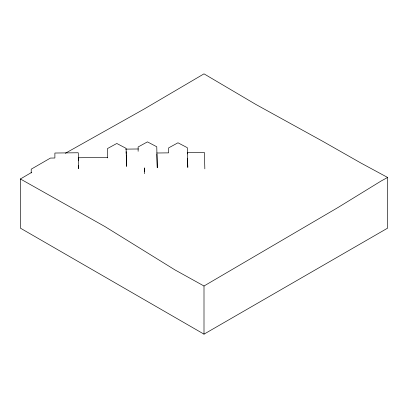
<?xml version="1.0" encoding="UTF-8"?>
<svg xmlns="http://www.w3.org/2000/svg" width="408" height="408" viewBox="0 0 408 408"><rect width="100%" height="100%" fill="white"/><g stroke="black" fill="none" stroke-linecap="round" stroke-linejoin="round"><path stroke-width="0.61" d="M65.346 153.281L144.406 108.885L204 73.848L255.979 104.509L322.478 141.163L361.08 163.124L387.6 177.449L387.6 228.149L204 334.152L20.4 228.149L20.4 178.974L31.758 172.339M20.4 178.974L104.968 226.583L175.037 269.948L204 285.998L338.013 207.499L381.077 181.045L387.6 177.449M125.582 149.129L138.44 148.976M156.769 153.005L168.652 152.867L168.652 147.88L177.97 142.79L187.287 147.671L187.787 167.428L187.476 158.197M107.6 157.422L78.27 157.753L78.372 160.778M156.891 154.199L157.264 167.77L156.769 146.768L147.451 141.882L138.128 146.977L138.128 151.312M126.251 154.693L126.608 166.393L126.113 148.359L116.79 143.473L107.472 148.568L107.472 157.916M187.333 153.893L187.287 152.663L204.408 152.47L204.836 168.846M126.113 151.628L126.174 153.536M78.535 165.623L78.637 168.647L78.27 152.76L54.886 153.026L54.886 158.013L50.459 158.064L31.207 169.177L31.207 172.921M204 285.998L204 334.152M144.595 173.716L144.524 167.912L144.524 171.651"/></g></svg>
